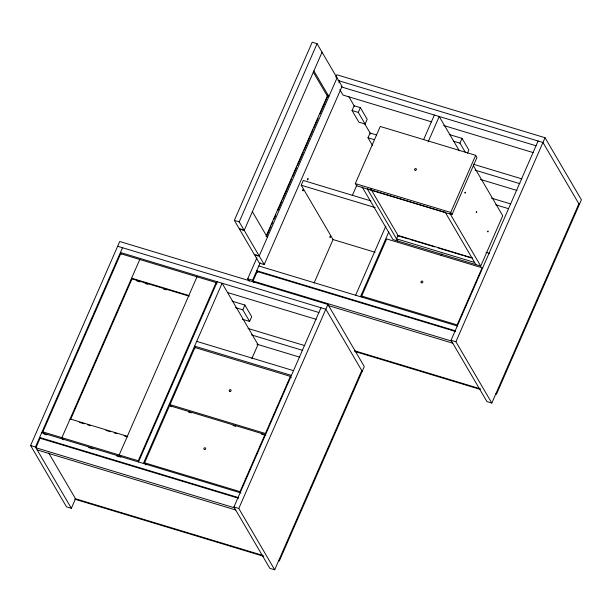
<?xml version="1.0" encoding="UTF-8"?>
<svg xmlns="http://www.w3.org/2000/svg" width="612" height="612" viewBox="0 0 612 612"><rect width="100%" height="100%" fill="white"/><g stroke="black" fill="none" stroke-linecap="round" stroke-linejoin="round"><path stroke-width="0.92" d="M75.559 498.681L71.359 508.297L66.501 506.828L30.6 445.521L119.73 241.495L327.917 304.455L364.278 366.534L279.302 561.036L278.85 560.263M71.359 508.297L35.458 446.989L122.515 247.73M43.681 433.342L42.84 431.896L120.679 253.72L216.097 282.568L216.946 284.022M139.766 259.488L61.919 437.664L63.189 439.837M70.724 419.151L132.161 278.529M197.01 276.8L119.172 454.976L120.442 457.149M234.35 220.397L312.197 42.22L317.054 43.689L342.047 86.376L264.208 264.552L259.35 263.084L234.35 220.397L239.208 221.865L264.208 264.552M239.208 221.865L317.054 43.689M216.097 282.568L138.251 460.752L42.84 431.896M138.503 461.976L217.237 281.765M322.05 52.227L244.211 230.403L239.353 228.934M143.361 463.445L222.095 283.234L257.996 344.541L251.884 358.54M145.863 464.967L144.593 462.794L169.547 405.664L264.965 434.52L240.011 491.643L240.86 493.096M171.268 406.819L169.991 404.647L194.953 347.524L290.371 376.372L291.22 377.826M266.036 236.324L327.856 94.829M249.16 281.237L247.722 278.781L256.887 257.813M335.82 77.143L336.86 74.763L545.04 137.723L581.4 199.803L496.424 394.304L495.972 393.524M266.794 235.697L269.089 230.441M269.364 229.806L271.001 226.058M271.651 224.566L272.799 221.942M274.061 219.05L275.851 214.957M277.756 210.589L280.051 205.349M280.189 205.028L281.956 200.981M282.721 199.237L284.396 195.396M284.626 194.868L286.156 191.372M286.309 191.013L288.612 185.757M288.826 185.26L290.524 181.374M290.731 180.892L291.496 179.148M292.437 176.99L294.732 171.735M294.93 171.284L296.644 167.359M297.417 165.6L300.859 157.72M301.035 157.307L303.322 152.067M304.087 150.322L305.235 147.706M305.449 147.201L309.435 138.098M310.192 136.346L313.107 129.683M313.872 127.931L316.167 122.675M316.297 122.377L318.087 118.292M320 113.909L324.207 104.27M324.314 104.032L326.601 98.792M326.885 98.142L327.649 96.39M337.051 77.839L259.205 256.015L254.347 254.546M254.018 282.706L252.58 280.25L260.215 262.778M338.872 82.742L339.637 80.998M244.869 305.036L251.693 316.679L249.612 321.438L242.796 309.794L244.869 305.036L232.086 301.173M375.064 252.259L333.05 239.552L301.242 185.229L303.322 180.471L370.903 200.904M352.053 110.512L354.134 105.754L360.376 107.643L367.192 119.279L365.119 124.045L358.869 122.155L352.053 110.512L358.295 112.401L365.119 124.045M358.295 112.401L360.376 107.643M372.547 145.511L368.003 137.754L370.084 132.995L376.487 134.931M355.304 183.592L380.259 126.462L475.677 155.318L476.955 157.491L451.993 214.613L356.574 185.765L355.304 183.592L450.723 212.44L451.993 214.613M314.071 283.012L333.158 239.315M352.252 195.618L356.827 185.13M290.371 376.372L265.409 433.503L169.991 404.647M361.738 370.52L274.689 569.78L269.831 568.311L233.929 507.004L320.979 307.744M274.689 569.78L238.787 508.473L327.917 304.455M355.626 295.244L385.82 226.134M423.657 139.528L434.359 115.033M360.483 296.713L388.765 231.979M428.132 141.869L439.217 116.502L459.329 150.835M361.715 296.063L386.669 238.932L482.088 267.788L457.133 324.911L361.715 296.063L362.564 297.508M465.418 152.457L459.964 143.147L462.045 138.381L449.262 134.518M467.476 153.199L468.861 150.024L462.045 138.381M450.723 212.44L475.677 155.318M441.107 255.671L441.872 253.919M362.097 186.859L392.95 239.544L480.734 266.09L502.72 215.761L473.321 165.554M578.868 203.788L491.811 403.048L486.953 401.579L451.052 340.272L538.101 141.012M491.811 403.048L455.909 341.741L545.04 137.723M338.015 80.509L542.959 142.481L579.319 204.569M341.213 86.866L536.028 145.771M431.728 121.895L343.011 95.067L339.828 89.635M443.616 125.491L533.243 152.595M453.568 141.211L459.964 143.147M473.436 164.245L521.906 178.903M368.003 137.754L374.406 139.689M475.011 170.113L519.833 183.661M480.466 179.423L517.056 190.485M491.444 198.12L510.622 203.918M495.758 204.813L508.541 208.677M367.269 188.856L445.337 212.463M301.242 185.229L375.21 207.598M485.997 252.312L489.654 253.414M472.456 257.95L398.022 235.436L396.538 238.841L474.606 262.449M397.249 235.589L408.281 238.925M410.002 239.445L434.604 246.881M438.238 247.982L462.833 255.418M464.562 255.938L471.026 257.897M258.822 265.975L457.286 325.989M455.213 330.748L256.742 270.733L257.698 272.371M455.665 331.528L257.193 271.506L253.039 281.03L451.503 341.045M247.722 278.781L252.58 280.25M451.052 340.272L455.909 341.741M327.474 305.327L452.781 343.217M117.657 246.261L325.836 309.213L362.197 371.3M318.898 312.502L120.434 252.488L121.344 254.041M227.404 292.498L316.121 319.326M235.49 307.591L242.796 309.794M188.84 295.504L131.595 278.192L132.001 278.888L189.253 296.2M137.004 281.038L139.727 281.864M145.182 283.509L147.905 284.335M163.35 289.009L166.082 289.836M354.44 350.73L480.451 388.834M354.899 351.502L479.992 389.331M242.306 319.227L249.612 321.438M248.082 328.491L304.784 345.635M251.486 334.909L302.703 350.393M256.941 344.219L299.926 357.217M196.689 341.374L293.5 370.65M291.419 375.408L194.608 346.14L195.572 347.769M188.534 412.044L191.258 412.863M233.057 425.508L235.788 426.327M261.232 434.023L265.776 435.4M79.591 422.41L84.127 423.787M87.768 424.881L90.492 425.707M105.937 430.381L110.481 431.751M114.123 432.852L116.846 433.678M124.114 435.874L126.845 436.7M144.593 462.794L240.011 491.643M62.332 438.36L61.292 438.047L62.784 439.141M119.577 455.672L121.077 456.766L120.036 456.453M41.7 432.707L240.164 492.721M44.11 434.069L46.833 434.895M88.641 447.533L93.185 448.91M116.808 456.055L119.531 456.873M39.619 437.465L238.083 497.479M238.542 498.26L40.071 438.238L35.909 447.762L234.381 507.776M30.6 445.521L35.458 446.989M233.929 507.004L238.787 508.473M37.187 449.935L235.651 509.949M75.23 498.688L263.015 555.474M74.771 499.185L263.78 556.339M449.881 213.404L480.734 266.09M445.031 211.936L475.876 264.621M348.733 96.528L354.478 106.335M364.53 123.502L370.75 134.127M313.88 70.931L328.881 96.535L327.321 96.069L313.26 72.055M370.857 189.047L398.328 235.964M367.437 189.154L397.808 241.013M252.381 211.698L267.375 237.311M242.65 229.928L240.638 228.942L240.914 229.408M257.644 255.541L257.92 256.007L255.908 255.013M127.747 436.976L127.342 436.272L70.089 418.96L70.502 419.664M48.715 452.995L75.521 498.772M329.914 237.02C330.725 238.91 330.908 233.662 329.914 237.02M464.944 192.857C465.434 193.989 465.548 190.845 464.944 192.857M476.312 212.257C476.802 213.389 476.909 210.245 476.312 212.257M302.649 190.424C303.376 192.451 303.728 187.027 302.649 190.424M307.408 179.507C308.058 181.649 308.54 176.149 307.408 179.507M487.68 231.611C488.039 232.92 488.391 229.638 487.68 231.611M415.273 170.335A0.972 0.857 -30.4 0 0 416.397 169.111A0.972 0.857 -30.4 0 0 414.806 168.912A0.972 0.857 -30.4 0 0 415.273 170.335M421.683 282.805A0.972 0.857 -30.4 0 0 422.808 281.581A0.972 0.857 -30.4 0 0 421.217 281.382A0.972 0.857 -30.4 0 0 421.683 282.805M204.553 449.537A0.972 0.857 -30.4 0 0 205.686 448.313A0.972 0.857 -30.4 0 0 204.094 448.114A0.972 0.857 -30.4 0 0 204.553 449.537M229.959 391.389A0.972 0.857 -30.4 0 0 231.084 390.173A0.972 0.857 -30.4 0 0 229.5 389.966A0.972 0.857 -30.4 0 0 229.959 391.389"/></g></svg>
